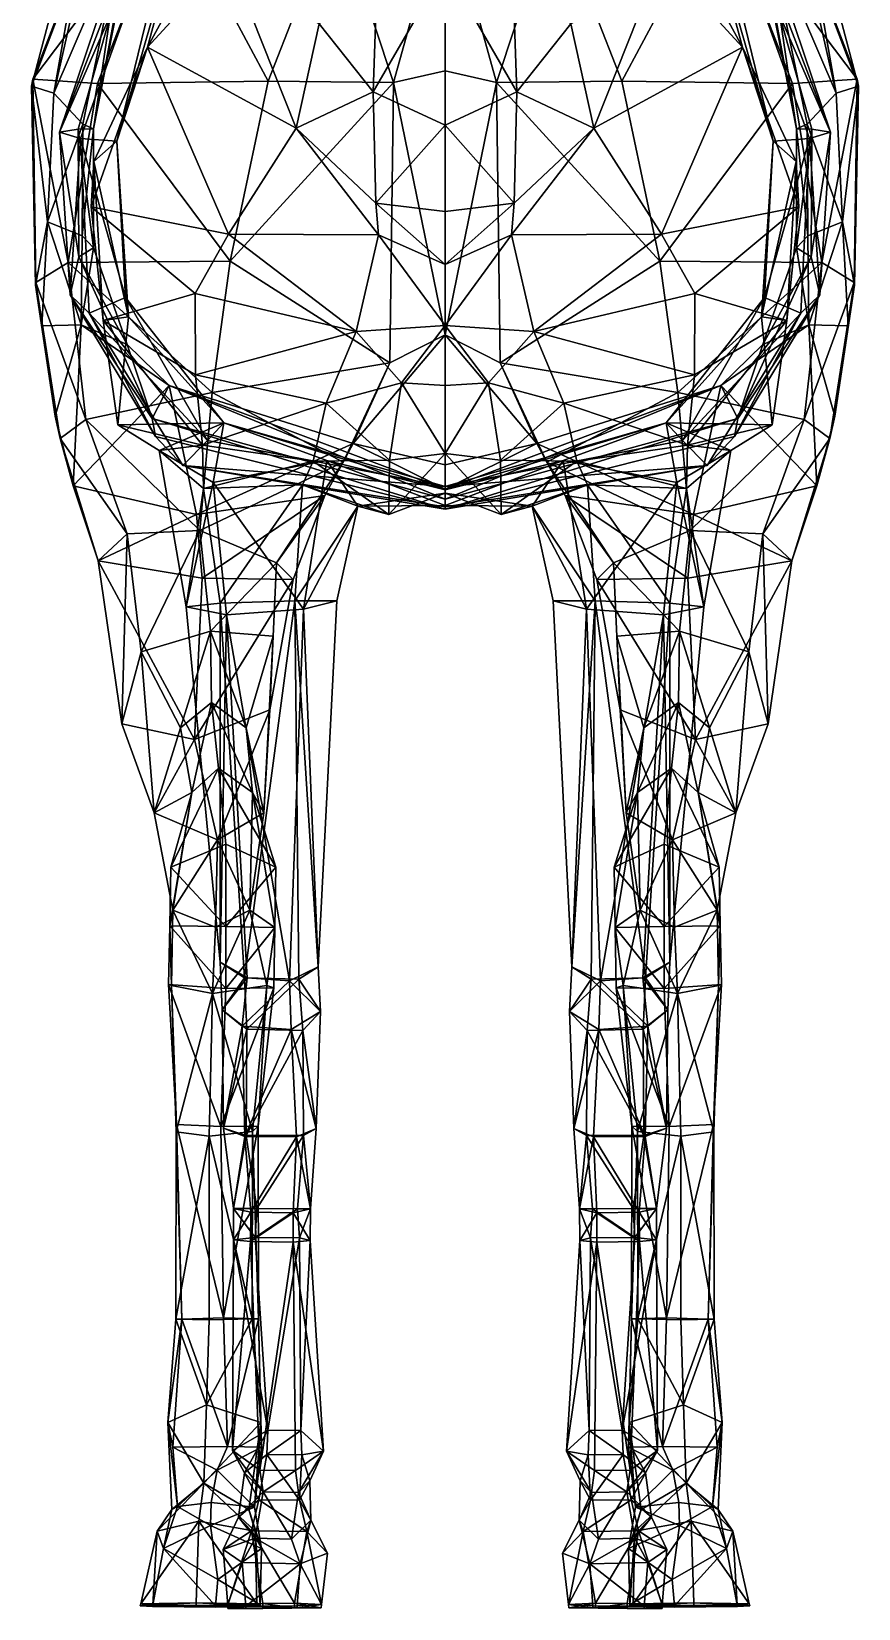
# Model space of a CAD drawing. Header units: centimetres. Extents: x -1.18 to 1.18, y 0 to 6.83.
# Drawn here: x -0.895 to 0.895, y 0.003 to 3.415 of the extents above; entities that cross this region are included whole.
import ezdxf

# ---------------------------------------------------------------- set-up
doc = ezdxf.new("R2010")
doc.units = ezdxf.units.CM
doc.header["$MEASUREMENT"] = 0

msp = doc.modelspace()

# ---------------------------------------------------------------- meshes
at = {"color": 251, "true_color": 0x666666}
mesh = msp.add_polyface(dxfattribs=at)
corners = [(-0.272, 3.4318, 2.103), (-0.1551, 3.2843, 2.2366), (-0.3217, 3.2056, 1.9636), (-0.15, 3.0437, 2.0326), (-0.68, 3.6361, -0.609), (-0.6865, 3.5831, -0.5179), (-0.7607, 3.2046, -0.7307), (-0.794, 3.2038, -0.5374), (-0.4678, 3.5731, 1.7311), (-0.3722, 3.8785, 1.5151), (-0.3827, 3.7694, 1.8727), (-0.7836, 3.2148, -0.838), (-0.6987, 3.6264, -0.7546), (0, 3.2125, 2.2598), (0, 3.5537, 2.4586), (-0.1443, 3.5959, 2.4143), (-0.7885, 3.1834, 0.4106), (-0.5397, 3.8749, 0.405), (-0.71, 3.1777, 1.0012), (-0.5164, 3.8491, 1.2253), (-0.3826, 3.3077, -2.1381), (-0.7519, 3.3027, -1.801), (-0.4645, 2.9177, -2.1369), (-0.1113, 3.3045, -2.1916), (0, 3.3298, -2.1948), (0, 3.7056, -1.9755), (-0.2666, 3.7215, 2.2835), (-0.7599, 3.1338, 1.2863), (-0.6435, 3.381, 1.6145), (-0.4682, 2.9762, 2.0137), (-0.7658, 3.0354, 1.6008), (0, 2.7588, -1.9978), (-0.2365, 3.6816, -1.9657), (-0.8914, 3.3116, -1.5165), (-0.815, 2.9148, -1.8159), (-0.6157, 3.9322, -0.5926), (-0.6009, 3.8884, -0.3296), (-0.8337, 3.1974, -0.1966), (-0.6916, 3.9657, -0.8909), (-0.8461, 3.2818, -1.0112), (-0.8602, 3.003, -0.9945), (-0.5955, 3.7048, -1.7171), (-0.6974, 3.8166, -1.5076), (-0.8945, 3.2967, -1.2731), (-0.7433, 3.8692, -1.3177), (-0.8849, 2.8719, -1.4651), (0, 4.146, 2.6501), (0, 3.5728, -2.5189), (-0.2237, 3.6927, -2.2913), (0, 3.6182, -2.2915), (-0.1627, 3.8993, -1.7812), (-0.216, 3.797, -2.0365), (0, 3.7559, -1.9613), (0, 3.7706, -1.9158), (-0.3083, 3.887, -1.7067), (-0.1559, 3.8472, -2.3062), (0, 3.6619, -2.4771)]
mesh.append_faces([[corners[k] for k in face] for face in [(0, 1, 2), (2, 1, 3), (4, 5, 6), (6, 5, 7), (8, 9, 10), (11, 12, 6), (6, 12, 4), (13, 1, 14), (14, 1, 15), (16, 17, 18), (18, 17, 19), (20, 21, 22), (23, 24, 25), (20, 22, 23), (0, 10, 26), (10, 0, 8), (8, 0, 2), (27, 18, 28), (28, 18, 19), (19, 9, 28), (28, 9, 8), (28, 29, 30), (29, 28, 2), (2, 28, 8), (24, 23, 31), (13, 3, 1), (20, 23, 32), (32, 23, 25), (21, 33, 34), (4, 35, 5), (12, 35, 4), (36, 37, 5), (5, 37, 7), (38, 12, 39), (39, 12, 11), (11, 40, 39), (16, 37, 17), (17, 37, 36), (32, 41, 20), (20, 41, 21), (21, 41, 33), (33, 41, 42), (43, 44, 39), (39, 44, 38), (40, 43, 39), (33, 43, 45), (44, 43, 42), (42, 43, 33), (30, 27, 28), (1, 0, 15), (15, 0, 26), (14, 15, 46), (47, 48, 49), (25, 50, 32), (48, 51, 49), (49, 51, 52), (52, 51, 53), (32, 54, 41), (55, 51, 48), (55, 48, 56), (56, 48, 47)]], dxfattribs={"color": 251})
mesh = msp.add_polyface(dxfattribs=at)
corners = [(0.272, 3.4318, 2.103), (0.1551, 3.2843, 2.2366), (0.3217, 3.2056, 1.9636), (0.15, 3.0437, 2.0326), (0.68, 3.6361, -0.609), (0.6865, 3.5831, -0.5179), (0.7607, 3.2046, -0.7307), (0.794, 3.2038, -0.5374), (0.4678, 3.5731, 1.7311), (0.3722, 3.8785, 1.5151), (0.3827, 3.7694, 1.8727), (0.7836, 3.2148, -0.838), (0.6987, 3.6264, -0.7546), (0, 3.2125, 2.2598), (0, 3.5537, 2.4586), (0.1443, 3.5959, 2.4143), (0.7885, 3.1834, 0.4106), (0.5397, 3.8749, 0.405), (0.71, 3.1777, 1.0012), (0.5164, 3.8491, 1.2253), (0.3826, 3.3077, -2.1381), (0.7519, 3.3027, -1.801), (0.4645, 2.9177, -2.1369), (0.1113, 3.3045, -2.1916), (0, 3.3298, -2.1948), (0, 3.7056, -1.9755), (0.2666, 3.7215, 2.2835), (0.7599, 3.1338, 1.2863), (0.6435, 3.381, 1.6145), (0.4682, 2.9762, 2.0137), (0.7658, 3.0354, 1.6008), (0, 2.7588, -1.9978), (0.2365, 3.6816, -1.9657), (0.8914, 3.3116, -1.5165), (0.815, 2.9148, -1.8159), (0.6157, 3.9322, -0.5926), (0.6009, 3.8884, -0.3296), (0.8337, 3.1974, -0.1966), (0.6916, 3.9657, -0.8909), (0.8461, 3.2818, -1.0112), (0.8602, 3.003, -0.9945), (0.5955, 3.7048, -1.7171), (0.6974, 3.8166, -1.5076), (0.8945, 3.2967, -1.2731), (0.7433, 3.8692, -1.3177), (0.8849, 2.8719, -1.4651), (0.7851, 2.9731, -0.8266), (0, 4.146, 2.6501), (0, 3.5728, -2.5189), (0.2237, 3.6927, -2.2913), (0, 3.6182, -2.2915), (0.1627, 3.8993, -1.7812), (0.216, 3.797, -2.0365), (0, 3.7559, -1.9613), (0, 3.7706, -1.9158), (0.3083, 3.887, -1.7067), (0.1559, 3.8472, -2.3062), (0, 3.6619, -2.4771)]
mesh.append_faces([[corners[k] for k in face] for face in [(0, 1, 2), (2, 1, 3), (4, 5, 6), (6, 5, 7), (8, 9, 10), (11, 12, 6), (6, 12, 4), (13, 1, 14), (14, 1, 15), (16, 17, 18), (18, 17, 19), (20, 21, 22), (23, 24, 25), (20, 22, 23), (0, 10, 26), (10, 0, 8), (8, 0, 2), (27, 18, 28), (28, 18, 19), (19, 9, 28), (28, 9, 8), (28, 29, 30), (29, 28, 2), (2, 28, 8), (24, 23, 31), (13, 3, 1), (20, 23, 32), (32, 23, 25), (21, 33, 34), (4, 35, 5), (12, 35, 4), (36, 37, 5), (5, 37, 7), (38, 12, 39), (39, 12, 11), (11, 40, 39), (16, 37, 17), (17, 37, 36), (32, 41, 20), (20, 41, 21), (21, 41, 33), (33, 41, 42), (43, 44, 39), (39, 44, 38), (40, 43, 39), (33, 43, 45), (44, 43, 42), (42, 43, 33), (11, 6, 46), (30, 27, 28), (1, 0, 15), (15, 0, 26), (14, 15, 47), (48, 49, 50), (25, 51, 32), (49, 52, 50), (50, 52, 53), (53, 52, 54), (32, 55, 41), (56, 49, 57), (57, 49, 48)]], dxfattribs={"color": 251})
mesh = msp.add_polyface(dxfattribs=at)
corners = [(-0.1921, 2.7658, 1.9014), (0, 2.7791, 1.9482), (-0.0944, 2.6545, 1.9225), (0, 2.6488, 1.9058), (-0.6916, 2.8395, 0.9659), (-0.71, 3.1777, 1.0012), (-0.6848, 2.7978, 1.22), (-0.7599, 3.1338, 1.2863), (-0.7607, 2.947, -0.7126), (-0.7919, 2.9273, -0.5315), (-0.6875, 2.7374, -0.777), (-0.6336, 2.5775, -0.4987), (-0.4786, 2.568, 1.1323), (-0.4645, 2.9177, -2.1369), (-0.7519, 3.3027, -1.801), (-0.815, 2.9148, -1.8159), (-0.1113, 3.3045, -2.1916), (-0.1197, 2.6978, -2.0576), (-0.4682, 2.9762, 2.0137), (-0.3217, 3.2056, 1.9636), (-0.1439, 2.9753, 1.9677), (-0.15, 3.0437, 2.0326), (-0.7658, 3.0354, 1.6008), (-0.5402, 2.848, 1.9652), (-0.7395, 2.7893, 1.5648), (-0.54, 2.6722, 1.8904), (0, 2.7588, -1.9978), (-0.2573, 2.6109, 1.8243), (0, 2.9105, 2.0093), (0, 3.0258, 2.1046), (0, 3.2125, 2.2598), (-0.5039, 2.634, -2.0506), (-0.7769, 2.5751, -1.7619), (-0.7869, 2.7803, -0.8805), (-0.8437, 2.583, -1.1355), (-0.8722, 2.7782, -1.0258), (-0.8914, 3.3116, -1.5165), (-0.8849, 2.8719, -1.4651), (-0.8107, 2.8451, -0.1338), (-0.7851, 2.9731, -0.8266), (-0.8602, 3.003, -0.9945), (-0.7836, 3.2148, -0.838), (-0.7699, 2.8053, 0.4101), (-0.626, 2.5388, -0.0434), (-0.8324, 2.5344, -1.2856), (-0.8859, 2.8662, -1.2014), (-0.8945, 3.2967, -1.2731), (-0.5968, 2.6491, -0.8425), (-0.8337, 3.1974, -0.1966), (-0.7885, 3.1834, 0.4106), (-0.794, 3.2038, -0.5374), (-0.7607, 3.2046, -0.7307), (-0.708, 2.5637, 1.5359), (-0.5244, 2.5198, 1.7795), (-0.514, 2.53, 0.913)]
mesh.append_faces([[corners[k] for k in face] for face in [(0, 1, 2), (2, 1, 3), (4, 5, 6), (6, 5, 7), (8, 9, 10), (10, 9, 11), (12, 4, 6), (13, 14, 15), (16, 13, 17), (18, 19, 20), (20, 19, 21), (22, 18, 23), (22, 23, 24), (24, 23, 25), (26, 16, 17), (23, 18, 0), (0, 18, 20), (27, 25, 0), (0, 25, 23), (20, 21, 28), (28, 21, 29), (0, 20, 1), (1, 20, 28), (29, 21, 30), (31, 17, 13), (32, 31, 15), (15, 31, 13), (33, 34, 35), (15, 36, 37), (38, 11, 9), (39, 40, 41), (42, 43, 38), (44, 32, 37), (37, 32, 15), (45, 46, 40), (37, 45, 44), (44, 45, 34), (39, 8, 33), (33, 8, 10), (47, 33, 10), (37, 46, 45), (34, 45, 35), (35, 45, 40), (35, 40, 33), (33, 40, 39), (48, 49, 38), (38, 49, 42), (50, 48, 9), (9, 48, 38), (51, 50, 8), (8, 50, 9), (41, 51, 39), (39, 51, 8), (52, 6, 24), (25, 53, 24), (2, 27, 0), (6, 7, 24), (24, 7, 22), (42, 49, 4), (4, 49, 5), (54, 42, 4)]], dxfattribs={"color": 251})
mesh = msp.add_polyface(dxfattribs=at)
corners = [(0.1921, 2.7658, 1.9014), (0, 2.7791, 1.9482), (0.0944, 2.6545, 1.9225), (0, 2.6488, 1.9058), (0.6916, 2.8395, 0.9659), (0.71, 3.1777, 1.0012), (0.6848, 2.7978, 1.22), (0.7599, 3.1338, 1.2863), (0.7607, 2.947, -0.7126), (0.7919, 2.9273, -0.5315), (0.6875, 2.7374, -0.777), (0.6336, 2.5775, -0.4987), (0.4786, 2.568, 1.1323), (0.4645, 2.9177, -2.1369), (0.7519, 3.3027, -1.801), (0.815, 2.9148, -1.8159), (0.1113, 3.3045, -2.1916), (0.1197, 2.6978, -2.0576), (0.4682, 2.9762, 2.0137), (0.3217, 3.2056, 1.9636), (0.1439, 2.9753, 1.9677), (0.15, 3.0437, 2.0326), (0.7658, 3.0354, 1.6008), (0.5402, 2.848, 1.9652), (0.7395, 2.7893, 1.5648), (0.54, 2.6722, 1.8904), (0, 2.7588, -1.9978), (0.1987, 2.5237, -1.4686), (0.2573, 2.6109, 1.8243), (0, 2.9105, 2.0093), (0, 3.0258, 2.1046), (0, 3.2125, 2.2598), (0.5039, 2.634, -2.0506), (0.7769, 2.5751, -1.7619), (0.7869, 2.7803, -0.8805), (0.8437, 2.583, -1.1355), (0.8722, 2.7782, -1.0258), (0.8914, 3.3116, -1.5165), (0.8849, 2.8719, -1.4651), (0.8107, 2.8451, -0.1338), (0.7851, 2.9731, -0.8266), (0.8602, 3.003, -0.9945), (0.7836, 3.2148, -0.838), (0.7699, 2.8053, 0.4101), (0.626, 2.5388, -0.0434), (0.8324, 2.5344, -1.2856), (0.8859, 2.8662, -1.2014), (0.8945, 3.2967, -1.2731), (0.5968, 2.6491, -0.8425), (0.8337, 3.1974, -0.1966), (0.7885, 3.1834, 0.4106), (0.794, 3.2038, -0.5374), (0.7607, 3.2046, -0.7307), (0.708, 2.5637, 1.5359), (0.5244, 2.5198, 1.7795), (0.514, 2.53, 0.913)]
mesh.append_faces([[corners[k] for k in face] for face in [(0, 1, 2), (2, 1, 3), (4, 5, 6), (6, 5, 7), (8, 9, 10), (10, 9, 11), (12, 4, 6), (13, 14, 15), (16, 13, 17), (18, 19, 20), (20, 19, 21), (22, 18, 23), (22, 23, 24), (24, 23, 25), (26, 16, 17), (27, 26, 17), (23, 18, 0), (0, 18, 20), (28, 25, 0), (0, 25, 23), (20, 21, 29), (29, 21, 30), (0, 20, 1), (1, 20, 29), (30, 21, 31), (32, 17, 13), (33, 32, 15), (15, 32, 13), (34, 35, 36), (15, 37, 38), (39, 11, 9), (40, 41, 42), (43, 44, 39), (45, 33, 38), (38, 33, 15), (46, 47, 41), (38, 46, 45), (45, 46, 35), (40, 8, 34), (34, 8, 10), (48, 34, 10), (38, 47, 46), (35, 46, 36), (36, 46, 41), (36, 41, 34), (34, 41, 40), (49, 50, 39), (39, 50, 43), (51, 49, 9), (9, 49, 39), (52, 51, 8), (8, 51, 9), (40, 52, 8), (53, 6, 24), (25, 54, 24), (2, 28, 0), (6, 7, 24), (24, 7, 22), (43, 50, 4), (4, 50, 5), (55, 43, 4)]], dxfattribs={"color": 251})
mesh = msp.add_polyface(dxfattribs=at)
corners = [(-0.688, 2.3283, -1.7319), (-0.5305, 2.3355, -1.9843), (-0.7769, 2.5751, -1.7619), (-0.5039, 2.634, -2.0506), (-0.7507, 2.2694, -1.2676), (-0.8324, 2.5344, -1.2856), (-0.8043, 2.4322, -1.0588), (-0.8437, 2.583, -1.1355), (-0.2601, 2.4107, -1.5223), (-0.1987, 2.5237, -1.4686), (-0.2206, 2.4828, -1.9822), (-0.1197, 2.6978, -2.0576), (-0.514, 2.53, 0.913), (-0.6916, 2.8395, 0.9659), (-0.4786, 2.568, 1.1323), (0, 2.4032, -0.5513), (-0.6336, 2.5775, -0.4987), (0, 2.3815, -0.0498), (-0.626, 2.5388, -0.0434), (0, 2.423, 1.1199), (0, 2.4302, 0.8802), (-0.2557, 2.4864, 1.2077), (0, 2.3892, 1.4134), (-0.1885, 2.3882, 1.4526), (0, 2.4162, 1.6811), (-0.1217, 2.3699, 1.7136), (0, 2.5016, 1.8312), (-0.1202, 2.4876, 1.8683), (0, 2.4776, -1.4159), (-0.1987, 2.5237, -1.4686), (0, 2.4249, -0.8927), (-0.5968, 2.6491, -0.8425), (-0.3081, 2.4344, 1.7024), (-0.5225, 2.4261, 1.7424), (-0.2854, 2.4851, 1.7577), (-0.5244, 2.5198, 1.7795), (-0.708, 2.5637, 1.5359), (-0.6185, 2.5082, 1.5045), (-0.5013, 2.4388, 1.1783), (0, 2.4776, -1.4159), (0, 2.7588, -1.9978), (-0.5375, 2.3697, -0.9865), (-0.2601, 2.4107, -1.5223), (-0.6185, 2.5082, 1.5045), (-0.5599, 2.1703, 1.4867), (-0.5013, 2.4388, 1.1783), (-0.3642, 2.2653, -1.9468), (-0.7869, 2.7803, -0.8805), (-0.2573, 2.6109, 1.8243), (0, 2.6488, 1.9058), (-0.0944, 2.6545, 1.9225), (-0.8107, 2.8451, -0.1338), (-0.567, 2.4761, 0.4358), (-0.7699, 2.8053, 0.4101), (0, 2.3866, 0.3747), (-0.6875, 2.7374, -0.777), (-0.6848, 2.7978, 1.22), (-0.7395, 2.7893, 1.5648), (-0.54, 2.6722, 1.8904)]
mesh.append_faces([[corners[k] for k in face] for face in [(0, 1, 2), (2, 1, 3), (4, 5, 6), (6, 5, 7), (8, 9, 10), (10, 9, 11), (12, 13, 14), (15, 16, 17), (17, 16, 18), (19, 20, 14), (14, 20, 12), (19, 21, 22), (22, 21, 23), (24, 25, 26), (26, 25, 27), (28, 29, 30), (30, 29, 31), (32, 33, 34), (34, 33, 35), (36, 37, 14), (14, 37, 38), (39, 40, 9), (9, 40, 11), (36, 35, 37), (37, 35, 33), (22, 23, 24), (24, 23, 25), (38, 21, 14), (14, 21, 19), (31, 29, 41), (41, 29, 42), (43, 44, 45), (46, 8, 10), (1, 10, 3), (10, 11, 3), (6, 7, 47), (41, 6, 31), (31, 6, 47), (30, 31, 15), (15, 31, 16), (23, 32, 25), (25, 32, 34), (25, 34, 27), (27, 34, 48), (49, 26, 50), (50, 26, 27), (18, 16, 51), (52, 18, 53), (54, 17, 52), (52, 17, 18), (31, 55, 16), (4, 0, 5), (5, 0, 2), (14, 56, 36), (57, 35, 36), (34, 35, 48), (48, 35, 58), (27, 48, 50), (52, 53, 12), (54, 52, 20), (20, 52, 12)]], dxfattribs={"color": 251})
mesh = msp.add_polyface(dxfattribs=at)
corners = [(0.688, 2.3283, -1.7319), (0.5305, 2.3355, -1.9843), (0.7769, 2.5751, -1.7619), (0.5039, 2.634, -2.0506), (0.7507, 2.2694, -1.2676), (0.8324, 2.5344, -1.2856), (0.8043, 2.4322, -1.0588), (0.8437, 2.583, -1.1355), (0.2601, 2.4107, -1.5223), (0.1987, 2.5237, -1.4686), (0.2206, 2.4828, -1.9822), (0.1197, 2.6978, -2.0576), (0.514, 2.53, 0.913), (0.6916, 2.8395, 0.9659), (0.4786, 2.568, 1.1323), (0, 2.4032, -0.5513), (0.6336, 2.5775, -0.4987), (0, 2.3815, -0.0498), (0.626, 2.5388, -0.0434), (0, 2.423, 1.1199), (0, 2.4302, 0.8802), (0.2557, 2.4864, 1.2077), (0, 2.3892, 1.4134), (0.1885, 2.3882, 1.4526), (0, 2.4162, 1.6811), (0.1217, 2.3699, 1.7136), (0, 2.5016, 1.8312), (0.1202, 2.4876, 1.8683), (0, 2.4776, -1.4159), (0.1987, 2.5237, -1.4686), (0, 2.4249, -0.8927), (0.5968, 2.6491, -0.8425), (0.3081, 2.4344, 1.7024), (0.5225, 2.4261, 1.7424), (0.2854, 2.4851, 1.7577), (0.5244, 2.5198, 1.7795), (0.708, 2.5637, 1.5359), (0.6185, 2.5082, 1.5045), (0.5013, 2.4388, 1.1783), (0, 2.4776, -1.4159), (0, 2.7588, -1.9978), (0.5375, 2.3697, -0.9865), (0.2601, 2.4107, -1.5223), (0.6185, 2.5082, 1.5045), (0.5599, 2.1703, 1.4867), (0.5013, 2.4388, 1.1783), (0.5225, 2.4261, 1.7424), (0.3642, 2.2653, -1.9468), (0.7869, 2.7803, -0.8805), (0.2573, 2.6109, 1.8243), (0, 2.6488, 1.9058), (0.0944, 2.6545, 1.9225), (0.8107, 2.8451, -0.1338), (0.567, 2.4761, 0.4358), (0.7699, 2.8053, 0.4101), (0, 2.3866, 0.3747), (0.6875, 2.7374, -0.777), (0.6848, 2.7978, 1.22), (0.7395, 2.7893, 1.5648), (0.54, 2.6722, 1.8904)]
mesh.append_faces([[corners[k] for k in face] for face in [(0, 1, 2), (2, 1, 3), (4, 5, 6), (6, 5, 7), (8, 9, 10), (10, 9, 11), (12, 13, 14), (15, 16, 17), (17, 16, 18), (19, 20, 14), (14, 20, 12), (19, 21, 22), (22, 21, 23), (24, 25, 26), (26, 25, 27), (28, 29, 30), (30, 29, 31), (32, 33, 34), (34, 33, 35), (36, 37, 14), (14, 37, 38), (39, 40, 9), (36, 35, 37), (37, 35, 33), (22, 23, 24), (24, 23, 25), (38, 21, 14), (14, 21, 19), (31, 29, 41), (41, 29, 42), (43, 44, 45), (43, 46, 44), (47, 8, 10), (1, 10, 3), (10, 11, 3), (6, 7, 48), (41, 6, 31), (31, 6, 48), (30, 31, 15), (15, 31, 16), (23, 32, 25), (25, 32, 34), (25, 34, 27), (27, 34, 49), (50, 26, 51), (51, 26, 27), (18, 16, 52), (53, 18, 54), (55, 17, 53), (53, 17, 18), (31, 56, 16), (4, 0, 5), (5, 0, 2), (14, 57, 36), (58, 35, 36), (34, 35, 49), (49, 35, 59), (27, 49, 51), (53, 54, 12), (55, 53, 20), (20, 53, 12)]], dxfattribs={"color": 251})
mesh = msp.add_polyface(dxfattribs=at)
corners = [(-0.5722, 1.9081, -2.0761), (-0.5475, 1.7686, -2.2835), (-0.5049, 1.9633, -2.1843), (-0.4903, 1.8209, -2.3384), (-0.688, 2.3283, -1.7319), (-0.6577, 2.0727, -1.915), (-0.5305, 2.3355, -1.9843), (-0.5071, 2.1176, -2.018), (-0.6992, 1.9173, -1.61), (-0.7507, 2.2694, -1.2676), (-0.5422, 1.8827, -1.5806), (-0.5253, 2.2319, -1.2031), (-0.5889, 1.5136, -2.1191), (-0.6294, 1.7244, -1.9352), (-0.4168, 1.7686, -2.2489), (-0.4305, 1.9081, -2.1052), (-0.3642, 2.2653, -1.9468), (-0.3721, 2.1068, -1.9573), (-0.3791, 1.9474, -1.6679), (-0.5422, 1.8827, -1.5806), (-0.3282, 2.2296, -1.5494), (-0.5253, 2.2319, -1.2031), (-0.4219, 1.5136, -2.0941), (-0.3917, 1.7244, -1.9093), (-0.5375, 2.3697, -0.9865), (-0.2601, 2.4107, -1.5223), (-0.5253, 2.2319, -1.2031), (-0.3282, 2.2296, -1.5494), (-0.3247, 2.1833, 1.6325), (-0.4338, 1.3676, 1.5331), (-0.4865, 2.1779, 1.6578), (-0.5599, 2.1703, 1.4867), (-0.4862, 1.401, 1.4477), (-0.4726, 2.153, 1.2615), (-0.4726, 2.153, 1.2615), (-0.3364, 1.3607, 1.3236), (-0.3063, 2.1648, 1.2809), (-0.2339, 2.1828, 1.4514), (-0.2746, 1.3914, 1.432), (-0.3162, 1.3642, 1.5287), (-0.7507, 2.2694, -1.2676), (-0.8043, 2.4322, -1.0588), (-0.4922, 1.6661, -1.8936), (-0.4922, 1.6661, -1.8936), (-0.5013, 2.4388, 1.1783), (-0.5013, 2.4388, 1.1783), (-0.2557, 2.4864, 1.2077), (-0.1885, 2.3882, 1.4526), (-0.3081, 2.4344, 1.7024), (-0.5225, 2.4261, 1.7424), (-0.6185, 2.5082, 1.5045), (-0.4739, 1.6566, -2.5505), (-0.3657, 1.607, -2.4271), (-0.5931, 1.607, -2.453), (-0.3282, 2.2296, -1.5494), (-0.2601, 2.4107, -1.5223), (-0.3642, 2.2653, -1.9468), (-0.2206, 2.4828, -1.9822), (-0.5305, 2.3355, -1.9843)]
mesh.append_faces([[corners[k] for k in face] for face in [(0, 1, 2), (2, 1, 3), (4, 5, 6), (6, 5, 7), (8, 9, 10), (10, 9, 11), (5, 4, 8), (8, 4, 9), (12, 1, 13), (13, 1, 0), (3, 14, 2), (2, 14, 15), (6, 7, 16), (16, 7, 17), (18, 19, 20), (20, 19, 21), (17, 18, 16), (16, 18, 20), (22, 23, 14), (14, 23, 15), (24, 25, 26), (26, 25, 27), (28, 29, 30), (31, 30, 32), (32, 30, 29), (31, 32, 33), (34, 35, 36), (37, 36, 38), (37, 38, 28), (28, 38, 39), (26, 40, 24), (24, 40, 41), (0, 5, 13), (13, 5, 8), (8, 10, 13), (13, 10, 42), (23, 43, 18), (18, 43, 19), (15, 23, 17), (17, 23, 18), (2, 15, 7), (7, 15, 17), (5, 0, 7), (7, 0, 2), (44, 31, 33), (34, 36, 45), (45, 36, 46), (37, 47, 36), (36, 47, 46), (37, 28, 47), (47, 28, 48), (49, 48, 30), (30, 48, 28), (50, 49, 31), (31, 49, 30), (51, 52, 3), (3, 52, 14), (1, 53, 3), (3, 53, 51), (54, 55, 56), (56, 57, 58)]], dxfattribs={"color": 251})
mesh = msp.add_polyface(dxfattribs=at)
corners = [(0.5722, 1.9081, -2.0761), (0.5475, 1.7686, -2.2835), (0.5049, 1.9633, -2.1843), (0.4903, 1.8209, -2.3384), (0.688, 2.3283, -1.7319), (0.6577, 2.0727, -1.915), (0.5305, 2.3355, -1.9843), (0.5071, 2.1176, -2.018), (0.6992, 1.9173, -1.61), (0.7507, 2.2694, -1.2676), (0.5422, 1.8827, -1.5806), (0.5253, 2.2319, -1.2031), (0.5889, 1.5136, -2.1191), (0.6294, 1.7244, -1.9352), (0.4168, 1.7686, -2.2489), (0.4305, 1.9081, -2.1052), (0.3642, 2.2653, -1.9468), (0.3721, 2.1068, -1.9573), (0.3791, 1.9474, -1.6679), (0.5422, 1.8827, -1.5806), (0.3282, 2.2296, -1.5494), (0.5253, 2.2319, -1.2031), (0.4219, 1.5136, -2.0941), (0.3917, 1.7244, -1.9093), (0.5375, 2.3697, -0.9865), (0.2601, 2.4107, -1.5223), (0.5253, 2.2319, -1.2031), (0.3282, 2.2296, -1.5494), (0.3247, 2.1833, 1.6325), (0.4338, 1.3676, 1.5331), (0.4865, 2.1779, 1.6578), (0.5599, 2.1703, 1.4867), (0.4862, 1.401, 1.4477), (0.4726, 2.153, 1.2615), (0.4282, 1.3674, 1.3173), (0.4726, 2.153, 1.2615), (0.3364, 1.3607, 1.3236), (0.3063, 2.1648, 1.2809), (0.2339, 2.1828, 1.4514), (0.2746, 1.3914, 1.432), (0.3162, 1.3642, 1.5287), (0.7507, 2.2694, -1.2676), (0.8043, 2.4322, -1.0588), (0.4922, 1.6661, -1.8936), (0.4922, 1.6661, -1.8936), (0.5013, 2.4388, 1.1783), (0.5013, 2.4388, 1.1783), (0.2557, 2.4864, 1.2077), (0.1885, 2.3882, 1.4526), (0.3081, 2.4344, 1.7024), (0.5225, 2.4261, 1.7424), (0.4739, 1.6566, -2.5505), (0.3657, 1.607, -2.4271), (0.5931, 1.607, -2.453), (0.3282, 2.2296, -1.5494), (0.2601, 2.4107, -1.5223), (0.3642, 2.2653, -1.9468), (0.2206, 2.4828, -1.9822), (0.5305, 2.3355, -1.9843)]
mesh.append_faces([[corners[k] for k in face] for face in [(0, 1, 2), (2, 1, 3), (4, 5, 6), (6, 5, 7), (8, 9, 10), (10, 9, 11), (5, 4, 8), (8, 4, 9), (12, 1, 13), (13, 1, 0), (3, 14, 2), (2, 14, 15), (6, 7, 16), (16, 7, 17), (18, 19, 20), (20, 19, 21), (17, 18, 16), (16, 18, 20), (22, 23, 14), (14, 23, 15), (24, 25, 26), (26, 25, 27), (28, 29, 30), (31, 30, 32), (32, 30, 29), (31, 32, 33), (33, 32, 34), (35, 36, 37), (38, 37, 39), (38, 39, 28), (28, 39, 40), (26, 41, 24), (24, 41, 42), (0, 5, 13), (13, 5, 8), (8, 10, 13), (13, 10, 43), (23, 44, 18), (18, 44, 19), (15, 23, 17), (17, 23, 18), (2, 15, 7), (7, 15, 17), (5, 0, 7), (7, 0, 2), (45, 31, 33), (35, 37, 46), (46, 37, 47), (38, 48, 37), (37, 48, 47), (38, 28, 48), (48, 28, 49), (50, 49, 30), (30, 49, 28), (31, 50, 30), (51, 52, 3), (3, 52, 14), (1, 53, 3), (3, 53, 51), (54, 55, 56), (56, 57, 58)]], dxfattribs={"color": 251})
mesh = msp.add_polyface(dxfattribs=at)
corners = [(-0.4745, 1.3441, -2.459), (-0.598, 1.3529, -2.3802), (-0.4849, 1.046, -2.3998), (-0.581, 1.0499, -2.3354), (-0.6294, 1.7244, -1.9352), (-0.4922, 1.6661, -1.8936), (-0.5889, 1.5136, -2.1191), (-0.4968, 1.4773, -2.0619), (-0.5918, 1.3506, -2.195), (-0.5029, 1.3335, -2.1241), (-0.5817, 1.0342, -2.1912), (-0.5103, 1.0245, -2.1318), (-0.3706, 1.3457, -2.3541), (-0.4041, 1.0463, -2.3151), (-0.4968, 1.4773, -2.0619), (-0.4922, 1.6661, -1.8936), (-0.4219, 1.5136, -2.0941), (-0.3917, 1.7244, -1.9093), (-0.5103, 1.0245, -2.1318), (-0.5029, 1.3335, -2.1241), (-0.4163, 1.0345, -2.1719), (-0.3854, 1.3506, -2.1708), (-0.2697, 1.2943, 1.4224), (-0.279, 1.0412, 1.4247), (-0.3073, 1.2532, 1.5444), (-0.3063, 1.0259, 1.5298), (-0.3331, 1.2556, 1.3027), (-0.482, 1.2984, 1.4377), (-0.4286, 1.2566, 1.5505), (-0.479, 1.0419, 1.4352), (-0.4304, 1.0263, 1.5348), (-0.439, 1.263, 1.2975), (-0.4332, 1.024, 1.3105), (-0.439, 1.263, 1.2975), (-0.4332, 1.024, 1.3105), (-0.3162, 1.3642, 1.5287), (-0.4338, 1.3676, 1.5331), (-0.3247, 2.1833, 1.6325), (-0.4726, 2.153, 1.2615), (-0.4862, 1.401, 1.4477), (-0.4282, 1.3674, 1.3173), (-0.4282, 1.3674, 1.3173), (-0.3364, 1.3607, 1.3236), (-0.4726, 2.153, 1.2615), (-0.2746, 1.3914, 1.432), (-0.3063, 2.1648, 1.2809), (-0.4742, 1.4787, -2.4984), (-0.5956, 1.4799, -2.4166), (-0.3681, 1.4763, -2.3906), (-0.4168, 1.7686, -2.2489), (-0.3681, 1.4763, -2.3906), (-0.3657, 1.607, -2.4271), (-0.4739, 1.6566, -2.5505), (-0.4742, 1.4787, -2.4984), (-0.5931, 1.607, -2.453), (-0.5956, 1.4799, -2.4166), (-0.5475, 1.7686, -2.2835)]
mesh.append_faces([[corners[k] for k in face] for face in [(0, 1, 2), (2, 1, 3), (4, 5, 6), (6, 5, 7), (8, 9, 10), (10, 9, 11), (1, 8, 3), (3, 8, 10), (0, 2, 12), (12, 2, 13), (14, 15, 16), (16, 15, 17), (18, 19, 20), (20, 19, 21), (20, 21, 13), (13, 21, 12), (22, 23, 24), (24, 23, 25), (22, 26, 23), (27, 28, 29), (29, 28, 30), (24, 30, 28), (27, 29, 31), (31, 29, 32), (33, 34, 26), (35, 36, 37), (38, 39, 40), (41, 42, 43), (44, 45, 42), (44, 42, 22), (22, 42, 26), (41, 33, 42), (42, 33, 26), (39, 27, 40), (40, 27, 31), (39, 36, 27), (27, 36, 28), (24, 28, 35), (35, 28, 36), (44, 22, 35), (35, 22, 24), (46, 47, 0), (0, 47, 1), (46, 0, 48), (48, 0, 12), (6, 8, 47), (47, 8, 1), (8, 6, 9), (9, 6, 7), (21, 19, 16), (16, 19, 14), (16, 48, 21), (21, 48, 12), (16, 49, 50), (50, 49, 51), (52, 53, 51), (51, 53, 50), (52, 54, 53), (53, 54, 55), (54, 56, 55), (55, 56, 6)]], dxfattribs={"color": 251})
mesh = msp.add_polyface(dxfattribs=at)
corners = [(0.4745, 1.3441, -2.459), (0.598, 1.3529, -2.3802), (0.4849, 1.046, -2.3998), (0.581, 1.0499, -2.3354), (0.6294, 1.7244, -1.9352), (0.4922, 1.6661, -1.8936), (0.5889, 1.5136, -2.1191), (0.4968, 1.4773, -2.0619), (0.5918, 1.3506, -2.195), (0.5029, 1.3335, -2.1241), (0.5817, 1.0342, -2.1912), (0.5103, 1.0245, -2.1318), (0.3706, 1.3457, -2.3541), (0.4041, 1.0463, -2.3151), (0.4968, 1.4773, -2.0619), (0.4922, 1.6661, -1.8936), (0.4219, 1.5136, -2.0941), (0.3917, 1.7244, -1.9093), (0.5103, 1.0245, -2.1318), (0.5029, 1.3335, -2.1241), (0.4163, 1.0345, -2.1719), (0.3854, 1.3506, -2.1708), (0.2697, 1.2943, 1.4224), (0.279, 1.0412, 1.4247), (0.3073, 1.2532, 1.5444), (0.3063, 1.0259, 1.5298), (0.3331, 1.2556, 1.3027), (0.3216, 1.0231, 1.3105), (0.482, 1.2984, 1.4377), (0.4286, 1.2566, 1.5505), (0.479, 1.0419, 1.4352), (0.4304, 1.0263, 1.5348), (0.439, 1.263, 1.2975), (0.4332, 1.024, 1.3105), (0.439, 1.263, 1.2975), (0.4332, 1.024, 1.3105), (0.3162, 1.3642, 1.5287), (0.4338, 1.3676, 1.5331), (0.3247, 2.1833, 1.6325), (0.4282, 1.3674, 1.3173), (0.3364, 1.3607, 1.3236), (0.4726, 2.153, 1.2615), (0.2746, 1.3914, 1.432), (0.3063, 2.1648, 1.2809), (0.4862, 1.401, 1.4477), (0.4282, 1.3674, 1.3173), (0.4742, 1.4787, -2.4984), (0.5956, 1.4799, -2.4166), (0.3681, 1.4763, -2.3906), (0.4168, 1.7686, -2.2489), (0.3681, 1.4763, -2.3906), (0.3657, 1.607, -2.4271), (0.4739, 1.6566, -2.5505), (0.4742, 1.4787, -2.4984), (0.5931, 1.607, -2.453), (0.5956, 1.4799, -2.4166), (0.5475, 1.7686, -2.2835)]
mesh.append_faces([[corners[k] for k in face] for face in [(0, 1, 2), (2, 1, 3), (4, 5, 6), (6, 5, 7), (8, 9, 10), (10, 9, 11), (1, 8, 3), (3, 8, 10), (0, 2, 12), (12, 2, 13), (14, 15, 16), (16, 15, 17), (18, 19, 20), (20, 19, 21), (20, 21, 13), (13, 21, 12), (22, 23, 24), (24, 23, 25), (22, 26, 23), (23, 26, 27), (28, 29, 30), (30, 29, 31), (24, 31, 29), (28, 30, 32), (32, 30, 33), (34, 35, 26), (36, 37, 38), (39, 40, 41), (42, 43, 40), (42, 40, 22), (22, 40, 26), (39, 34, 40), (40, 34, 26), (44, 28, 45), (45, 28, 32), (44, 37, 28), (28, 37, 29), (24, 29, 36), (36, 29, 37), (42, 22, 36), (36, 22, 24), (46, 47, 0), (0, 47, 1), (46, 0, 48), (48, 0, 12), (6, 8, 47), (47, 8, 1), (8, 6, 9), (9, 6, 7), (21, 19, 16), (16, 19, 14), (16, 48, 21), (21, 48, 12), (16, 49, 50), (50, 49, 51), (52, 53, 51), (51, 53, 50), (52, 54, 53), (53, 54, 55), (54, 56, 55), (55, 56, 6)]], dxfattribs={"color": 251})
mesh = msp.add_polyface(dxfattribs=at)
corners = [(-0.4792, 0.6316, -2.3603), (-0.5691, 0.6286, -2.2932), (-0.4705, 0.353, -2.3129), (-0.5995, 0.4052, -2.1484), (-0.5822, 0.6285, -2.1832), (-0.5161, 0.4434, -2.0552), (-0.5105, 0.6275, -2.1186), (-0.5886, 0.352, -2.2286), (-0.4038, 0.6298, -2.2744), (-0.3985, 0.4052, -2.1225), (-0.5161, 0.4434, -2.0552), (-0.4169, 0.6296, -2.1645), (-0.5105, 0.6275, -2.1186), (-0.3968, 0.352, -2.2068), (-0.279, 1.0412, 1.4247), (-0.3331, 1.2556, 1.3027), (-0.3216, 1.0231, 1.3105), (-0.3063, 1.0259, 1.5298), (-0.4304, 1.0263, 1.5348), (-0.3073, 1.2532, 1.5444), (-0.4332, 1.024, 1.3105), (-0.3236, 0.301, 1.3287), (-0.3287, 0.7951, 1.3321), (-0.4009, 0.3024, 1.3318), (-0.4208, 0.7965, 1.3344), (-0.479, 1.0419, 1.4352), (-0.4579, 0.8686, 1.4301), (-0.4332, 1.024, 1.3105), (-0.4201, 0.8601, 1.3362), (-0.4201, 0.8601, 1.3362), (-0.3283, 0.8587, 1.334), (-0.291, 0.8674, 1.4236), (-0.3189, 0.8676, 1.5026), (-0.4071, 0.8682, 1.5063), (-0.4578, 0.8001, 1.4311), (-0.4208, 0.7965, 1.3344), (-0.2916, 0.7989, 1.4246), (-0.3149, 0.8048, 1.505), (-0.4107, 0.8054, 1.5087), (-0.263, 0.3429, 1.4596), (-0.3116, 0.388, 1.5593), (-0.3835, 0.3887, 1.5628), (-0.46, 0.3443, 1.4654), (-0.4009, 0.3024, 1.3318), (-0.4849, 1.046, -2.3998), (-0.4041, 1.0463, -2.3151), (-0.581, 1.0499, -2.3354), (-0.5817, 1.0342, -2.1912), (-0.5103, 1.0245, -2.1318), (-0.5103, 1.0245, -2.1318), (-0.4163, 1.0345, -2.1719)]
mesh.append_faces([[corners[k] for k in face] for face in [(0, 1, 2), (3, 4, 5), (5, 4, 6), (7, 1, 3), (3, 1, 4), (0, 2, 8), (9, 10, 11), (11, 10, 12), (13, 9, 8), (8, 9, 11), (14, 15, 16), (17, 18, 19), (15, 20, 16), (21, 22, 23), (23, 22, 24), (25, 26, 27), (27, 26, 28), (20, 29, 16), (16, 29, 30), (14, 16, 31), (31, 16, 30), (14, 31, 17), (17, 31, 32), (18, 17, 33), (33, 17, 32), (25, 18, 26), (26, 18, 33), (26, 34, 28), (28, 34, 35), (29, 24, 30), (30, 24, 22), (31, 30, 36), (36, 30, 22), (36, 37, 31), (31, 37, 32), (33, 32, 38), (38, 32, 37), (34, 26, 38), (38, 26, 33), (39, 40, 36), (36, 40, 37), (38, 37, 41), (41, 37, 40), (42, 34, 41), (41, 34, 38), (43, 35, 42), (42, 35, 34), (36, 22, 39), (39, 22, 21), (44, 0, 45), (45, 0, 8), (1, 0, 46), (46, 0, 44), (46, 47, 1), (1, 47, 4), (47, 48, 4), (4, 48, 6), (12, 49, 11), (11, 49, 50), (11, 50, 8), (8, 50, 45)]], dxfattribs={"color": 251})
mesh = msp.add_polyface(dxfattribs=at)
corners = [(0.4792, 0.6316, -2.3603), (0.5691, 0.6286, -2.2932), (0.4705, 0.353, -2.3129), (0.5995, 0.4052, -2.1484), (0.5822, 0.6285, -2.1832), (0.5161, 0.4434, -2.0552), (0.5105, 0.6275, -2.1186), (0.5886, 0.352, -2.2286), (0.4038, 0.6298, -2.2744), (0.3968, 0.352, -2.2068), (0.3985, 0.4052, -2.1225), (0.5161, 0.4434, -2.0552), (0.4169, 0.6296, -2.1645), (0.5105, 0.6275, -2.1186), (0.3063, 1.0259, 1.5298), (0.4304, 1.0263, 1.5348), (0.3073, 1.2532, 1.5444), (0.3331, 1.2556, 1.3027), (0.4332, 1.024, 1.3105), (0.3216, 1.0231, 1.3105), (0.3236, 0.301, 1.3287), (0.3287, 0.7951, 1.3321), (0.4009, 0.3024, 1.3318), (0.4208, 0.7965, 1.3344), (0.479, 1.0419, 1.4352), (0.4579, 0.8686, 1.4301), (0.4332, 1.024, 1.3105), (0.4201, 0.8601, 1.3362), (0.4201, 0.8601, 1.3362), (0.3283, 0.8587, 1.334), (0.279, 1.0412, 1.4247), (0.291, 0.8674, 1.4236), (0.3189, 0.8676, 1.5026), (0.4071, 0.8682, 1.5063), (0.4578, 0.8001, 1.4311), (0.4208, 0.7965, 1.3344), (0.2916, 0.7989, 1.4246), (0.3149, 0.8048, 1.505), (0.4107, 0.8054, 1.5087), (0.263, 0.3429, 1.4596), (0.3116, 0.388, 1.5593), (0.3835, 0.3887, 1.5628), (0.46, 0.3443, 1.4654), (0.4009, 0.3024, 1.3318), (0.4849, 1.046, -2.3998), (0.4041, 1.0463, -2.3151), (0.581, 1.0499, -2.3354), (0.5817, 1.0342, -2.1912), (0.5103, 1.0245, -2.1318), (0.5103, 1.0245, -2.1318), (0.4163, 1.0345, -2.1719)]
mesh.append_faces([[corners[k] for k in face] for face in [(0, 1, 2), (3, 4, 5), (5, 4, 6), (7, 1, 3), (3, 1, 4), (0, 2, 8), (8, 2, 9), (10, 11, 12), (12, 11, 13), (9, 10, 8), (8, 10, 12), (14, 15, 16), (17, 18, 19), (20, 21, 22), (22, 21, 23), (24, 25, 26), (26, 25, 27), (18, 28, 19), (19, 28, 29), (30, 19, 31), (31, 19, 29), (30, 31, 14), (14, 31, 32), (15, 14, 33), (33, 14, 32), (24, 15, 25), (25, 15, 33), (25, 34, 27), (27, 34, 35), (28, 23, 29), (29, 23, 21), (31, 29, 36), (36, 29, 21), (36, 37, 31), (31, 37, 32), (33, 32, 38), (38, 32, 37), (34, 25, 38), (38, 25, 33), (39, 40, 36), (36, 40, 37), (38, 37, 41), (41, 37, 40), (42, 34, 41), (41, 34, 38), (43, 35, 42), (42, 35, 34), (36, 21, 39), (39, 21, 20), (44, 0, 45), (45, 0, 8), (1, 0, 46), (46, 0, 44), (46, 47, 1), (1, 47, 4), (47, 48, 4), (4, 48, 6), (13, 49, 12), (12, 49, 50), (12, 50, 8), (8, 50, 45)]], dxfattribs={"color": 251})
mesh = msp.add_polyface(dxfattribs=at)
corners = [(-0.4705, 0.353, -2.3129), (-0.5691, 0.6286, -2.2932), (-0.5886, 0.352, -2.2286), (-0.4038, 0.6298, -2.2744), (-0.3968, 0.352, -2.2068), (-0.3097, 0.3356, 1.5657), (-0.3852, 0.3363, 1.5693), (-0.3116, 0.388, 1.5593), (-0.3835, 0.3887, 1.5628), (-0.2923, 0.279, 1.4873), (-0.263, 0.3429, 1.4596), (-0.3168, 0.2539, 1.4254), (-0.3236, 0.301, 1.3287), (-0.434, 0.2962, 1.4919), (-0.3931, 0.2554, 1.4311), (-0.46, 0.3443, 1.4654), (-0.4009, 0.3024, 1.3318), (-0.4009, 0.3024, 1.3318), (-0.3931, 0.2554, 1.4311), (-0.411, 0.1549, 1.4945), (-0.3931, 0.2554, 1.4311), (-0.4469, 0.2005, 1.5448), (-0.434, 0.2962, 1.4919), (-0.4029, 0.2378, 1.5981), (-0.3852, 0.3363, 1.5693), (-0.3148, 0.2368, 1.595), (-0.3097, 0.3356, 1.5657), (-0.2901, 0.1938, 1.5306), (-0.2923, 0.279, 1.4873), (-0.3324, 0.153, 1.4897), (-0.3168, 0.2539, 1.4254), (-0.2539, 0.1224, 1.5739), (-0.2986, 0.1692, 1.6576), (-0.419, 0.1709, 1.6625), (-0.4796, 0.1303, 1.5902), (-0.4244, 0.217, -2.0537), (-0.3985, 0.4052, -2.1225), (-0.4121, 0.2222, -2.1681), (-0.3968, 0.352, -2.2068), (-0.5161, 0.4434, -2.0552), (-0.5219, 0.2741, -1.9919), (-0.5908, 0.217, -2.0772), (-0.5995, 0.4052, -2.1484), (-0.5886, 0.352, -2.2286), (-0.5784, 0.2237, -2.1764), (-0.4927, 0.3022, -2.2345), (-0.5057, 0.2318, -2.1896), (-0.4121, 0.2222, -2.1681), (-0.4927, 0.3022, -2.2345), (-0.3968, 0.352, -2.2068), (-0.6092, 0.1327, -2.1622), (-0.6228, 0.1701, -2.0154), (-0.5325, 0.1915, -1.9339), (-0.4104, 0.1701, -1.9887), (-0.3967, 0.1326, -2.1317), (-0.5075, 0.1824, -2.1629), (-0.3967, 0.1326, -2.1317), (-0.3324, 0.153, 1.4897), (-0.3137, 0.0991, 1.4679), (-0.3168, 0.2539, 1.4254), (-0.4927, 0.3022, -2.2345), (-0.5057, 0.2318, -2.1896), (-0.5075, 0.1824, -2.1629), (-0.4927, 0.3022, -2.2345)]
mesh.append_faces([[corners[k] for k in face] for face in [(0, 1, 2), (3, 0, 4), (5, 6, 7), (7, 6, 8), (9, 5, 10), (10, 5, 7), (9, 10, 11), (11, 10, 12), (13, 14, 15), (15, 14, 16), (17, 18, 12), (12, 18, 11), (19, 20, 21), (21, 20, 22), (23, 24, 25), (25, 24, 26), (27, 25, 28), (28, 25, 26), (19, 29, 20), (20, 29, 30), (31, 32, 27), (27, 32, 25), (33, 23, 32), (32, 23, 25), (34, 19, 21), (35, 36, 37), (37, 36, 38), (39, 36, 40), (40, 36, 35), (41, 42, 40), (40, 42, 39), (43, 42, 44), (44, 42, 41), (0, 2, 45), (46, 47, 48), (48, 47, 49), (44, 41, 50), (50, 41, 51), (41, 40, 51), (51, 40, 52), (52, 40, 53), (53, 40, 35), (53, 35, 54), (54, 35, 37), (46, 55, 47), (47, 55, 56), (23, 33, 21), (21, 33, 34), (24, 23, 22), (22, 23, 21), (6, 13, 8), (8, 13, 15), (57, 58, 27), (27, 58, 31), (57, 27, 59), (59, 27, 28), (43, 44, 60), (60, 44, 61), (50, 62, 44), (44, 62, 61), (0, 63, 4)]], dxfattribs={"color": 251})
mesh = msp.add_polyface(dxfattribs=at)
corners = [(0.4705, 0.353, -2.3129), (0.5691, 0.6286, -2.2932), (0.5886, 0.352, -2.2286), (0.6324, 0.0108, -2.0911), (0.4964, 0.0087, -2.1425), (0.6092, 0.1327, -2.1622), (0.4916, 0.0652, -2.1798), (0.6228, 0.1701, -2.0154), (0.5325, 0.1915, -1.9339), (0.6584, 0.0132, -1.9455), (0.5381, 0.0153, -1.8559), (0.4964, 0.0087, -2.1425), (0.3999, 0.0108, -2.0646), (0.4916, 0.0652, -2.1798), (0.3967, 0.1326, -2.1317), (0.4074, 0.0132, -1.9169), (0.4104, 0.1701, -1.9887), (0.434, 0.2962, 1.4919), (0.3931, 0.2554, 1.4311), (0.46, 0.3443, 1.4654), (0.4698, 0.0029, 1.6), (0.431, 0.0029, 1.4695), (0.4697, 0.0109, 1.5985), (0.431, 0.008, 1.4688), (0.4391, 0.1022, 1.4756), (0.411, 0.1549, 1.4945), (0.4796, 0.1303, 1.5902), (0.4469, 0.2005, 1.5448), (0.5075, 0.1824, -2.1629), (0.3967, 0.1326, -2.1317), (0.5161, 0.4434, -2.0552), (0.3985, 0.4052, -2.1225), (0.5219, 0.2741, -1.9919), (0.4244, 0.217, -2.0537), (0.5908, 0.217, -2.0772), (0.5995, 0.4052, -2.1484), (0.5886, 0.352, -2.2286), (0.5784, 0.2237, -2.1764), (0.4927, 0.3022, -2.2345), (0.5057, 0.2318, -2.1896), (0.4121, 0.2222, -2.1681), (0.4927, 0.3022, -2.2345), (0.3968, 0.352, -2.2068), (0.3944, 0.0134, 1.7273), (0.419, 0.1709, 1.6625), (0.434, 0.2962, 1.4919), (0.4029, 0.2378, 1.5981), (0.5385, 0.0099, -1.8529), (0.407, 0.0085, -1.9143), (0.4964, 0.0057, -2.1417), (0.3997, 0.0068, -2.0634), (0.6594, 0.0085, -1.943), (0.5385, 0.0099, -1.8529), (0.6329, 0.0068, -2.09), (0.4964, 0.0057, -2.1417), (0.6594, 0.0085, -1.943), (0.4927, 0.3022, -2.2345), (0.5057, 0.2318, -2.1896), (0.5075, 0.1824, -2.1629), (0.4927, 0.3022, -2.2345), (0.3968, 0.352, -2.2068)]
mesh.append_faces([[corners[k] for k in face] for face in [(0, 1, 2), (3, 4, 5), (5, 4, 6), (7, 8, 9), (9, 8, 10), (5, 7, 3), (3, 7, 9), (11, 12, 13), (13, 12, 14), (10, 8, 15), (15, 8, 16), (17, 18, 19), (20, 21, 22), (22, 21, 23), (24, 25, 26), (26, 25, 27), (28, 6, 29), (30, 31, 32), (32, 31, 33), (34, 35, 32), (32, 35, 30), (36, 35, 37), (37, 35, 34), (0, 2, 38), (39, 40, 41), (41, 40, 42), (37, 34, 5), (5, 34, 7), (34, 32, 7), (7, 32, 8), (8, 32, 16), (16, 32, 33), (39, 28, 40), (40, 28, 29), (43, 20, 22), (27, 44, 26), (45, 46, 27), (47, 48, 49), (49, 48, 50), (51, 52, 53), (53, 52, 54), (23, 24, 22), (22, 24, 26), (26, 44, 22), (22, 44, 43), (3, 9, 53), (53, 9, 55), (9, 10, 55), (55, 10, 47), (47, 10, 48), (48, 10, 15), (11, 49, 12), (12, 49, 50), (53, 54, 3), (3, 54, 4), (36, 37, 56), (56, 37, 57), (5, 58, 37), (37, 58, 57), (5, 6, 58), (0, 59, 60)]], dxfattribs={"color": 251})
mesh = msp.add_polyface(dxfattribs=at)
corners = [(-0.2539, 0.1224, 1.5739), (-0.2675, 0.0116, 1.5922), (-0.2986, 0.1692, 1.6576), (0.4074, 0.0132, -1.9169), (0.4104, 0.1701, -1.9887), (0.3999, 0.0108, -2.0646), (0.3967, 0.1326, -2.1317), (0.4698, 0.0029, 1.6), (0.3944, 0.0028, 1.7304), (0.2676, 0.0039, 1.5941), (0.3253, 0.0039, 1.7255), (0.3097, 0.3356, 1.5657), (0.3852, 0.3363, 1.5693), (0.3116, 0.388, 1.5593), (0.3835, 0.3887, 1.5628), (0.2923, 0.279, 1.4873), (0.263, 0.3429, 1.4596), (0.3168, 0.2539, 1.4254), (0.3236, 0.301, 1.3287), (0.46, 0.3443, 1.4654), (0.3931, 0.2554, 1.4311), (0.4009, 0.3024, 1.3318), (0.4009, 0.3024, 1.3318), (0.3931, 0.2554, 1.4311), (0.411, 0.1549, 1.4945), (0.3931, 0.2554, 1.4311), (0.4469, 0.2005, 1.5448), (0.434, 0.2962, 1.4919), (0.4029, 0.2378, 1.5981), (0.3852, 0.3363, 1.5693), (0.3148, 0.2368, 1.595), (0.3097, 0.3356, 1.5657), (0.2901, 0.1938, 1.5306), (0.2923, 0.279, 1.4873), (0.3324, 0.153, 1.4897), (0.3168, 0.2539, 1.4254), (0.3944, 0.0028, 1.7304), (0.3944, 0.0134, 1.7273), (0.3253, 0.0039, 1.7255), (0.3253, 0.0143, 1.7224), (0.2675, 0.0116, 1.5922), (0.2676, 0.0039, 1.5941), (0.431, 0.0029, 1.4695), (0.32, 0.0039, 1.4617), (0.431, 0.008, 1.4688), (0.3199, 0.0088, 1.461), (0.4391, 0.1022, 1.4756), (0.3137, 0.0991, 1.4679), (0.2539, 0.1224, 1.5739), (0.2986, 0.1692, 1.6576), (0.419, 0.1709, 1.6625), (0.4244, 0.217, -2.0537), (0.3985, 0.4052, -2.1225), (0.4121, 0.2222, -2.1681), (0.3968, 0.352, -2.2068), (0.434, 0.2962, 1.4919), (0.3199, 0.0088, 1.461), (0.32, 0.0039, 1.4617), (0.3324, 0.153, 1.4897), (0.3137, 0.0991, 1.4679), (0.3168, 0.2539, 1.4254), (0.407, 0.0085, -1.9143), (0.3997, 0.0068, -2.0634)]
mesh.append_faces([[corners[k] for k in face] for face in [(0, 1, 2), (3, 4, 5), (5, 4, 6), (7, 8, 9), (9, 8, 10), (11, 12, 13), (13, 12, 14), (15, 11, 16), (16, 11, 13), (15, 16, 17), (17, 16, 18), (19, 20, 21), (22, 23, 18), (18, 23, 17), (24, 25, 26), (26, 25, 27), (28, 29, 30), (30, 29, 31), (32, 30, 33), (33, 30, 31), (24, 34, 25), (25, 34, 35), (36, 37, 38), (38, 37, 39), (40, 41, 39), (39, 41, 38), (42, 43, 44), (44, 43, 45), (46, 47, 24), (24, 47, 34), (48, 49, 32), (32, 49, 30), (50, 28, 49), (49, 28, 30), (51, 52, 53), (53, 52, 54), (4, 51, 6), (6, 51, 53), (36, 7, 37), (28, 50, 26), (29, 28, 27), (12, 55, 14), (14, 55, 19), (56, 57, 40), (40, 57, 41), (58, 59, 32), (32, 59, 48), (58, 32, 60), (60, 32, 33), (42, 7, 43), (43, 7, 9), (46, 44, 47), (47, 44, 45), (56, 40, 59), (59, 40, 48), (48, 40, 49), (49, 40, 39), (37, 50, 39), (39, 50, 49), (61, 3, 62), (62, 3, 5)]], dxfattribs={"color": 251})
mesh = msp.add_polyface(dxfattribs=at)
corners = [(-0.6324, 0.0108, -2.0911), (-0.4964, 0.0087, -2.1425), (-0.6092, 0.1327, -2.1622), (-0.4916, 0.0652, -2.1798), (-0.6228, 0.1701, -2.0154), (-0.5325, 0.1915, -1.9339), (-0.6584, 0.0132, -1.9455), (-0.5381, 0.0153, -1.8559), (-0.4964, 0.0087, -2.1425), (-0.3999, 0.0108, -2.0646), (-0.4916, 0.0652, -2.1798), (-0.3967, 0.1326, -2.1317), (-0.4074, 0.0132, -1.9169), (-0.4104, 0.1701, -1.9887), (-0.4698, 0.0029, 1.6), (-0.3944, 0.0028, 1.7304), (-0.2676, 0.0039, 1.5941), (-0.3253, 0.0039, 1.7255), (-0.3944, 0.0028, 1.7304), (-0.3944, 0.0134, 1.7273), (-0.3253, 0.0039, 1.7255), (-0.3253, 0.0143, 1.7224), (-0.2675, 0.0116, 1.5922), (-0.2676, 0.0039, 1.5941), (-0.431, 0.0029, 1.4695), (-0.32, 0.0039, 1.4617), (-0.431, 0.008, 1.4688), (-0.3199, 0.0088, 1.461), (-0.4697, 0.0109, 1.5985), (-0.4391, 0.1022, 1.4756), (-0.3137, 0.0991, 1.4679), (-0.411, 0.1549, 1.4945), (-0.3324, 0.153, 1.4897), (-0.4796, 0.1303, 1.5902), (-0.5075, 0.1824, -2.1629), (-0.3967, 0.1326, -2.1317), (-0.3199, 0.0088, 1.461), (-0.32, 0.0039, 1.4617), (-0.5385, 0.0099, -1.8529), (-0.407, 0.0085, -1.9143), (-0.4964, 0.0057, -2.1417), (-0.3997, 0.0068, -2.0634), (-0.6594, 0.0085, -1.943), (-0.5385, 0.0099, -1.8529), (-0.6329, 0.0068, -2.09), (-0.4964, 0.0057, -2.1417), (-0.3137, 0.0991, 1.4679), (-0.2539, 0.1224, 1.5739), (-0.2986, 0.1692, 1.6576), (-0.419, 0.1709, 1.6625), (-0.6594, 0.0085, -1.943), (-0.5075, 0.1824, -2.1629)]
mesh.append_faces([[corners[k] for k in face] for face in [(0, 1, 2), (2, 1, 3), (4, 5, 6), (6, 5, 7), (2, 4, 0), (0, 4, 6), (8, 9, 10), (10, 9, 11), (7, 5, 12), (12, 5, 13), (12, 13, 9), (9, 13, 11), (14, 15, 16), (16, 15, 17), (18, 19, 20), (20, 19, 21), (22, 23, 21), (21, 23, 20), (24, 25, 26), (26, 25, 27), (14, 24, 28), (28, 24, 26), (29, 30, 31), (31, 30, 32), (29, 31, 33), (34, 3, 35), (18, 14, 19), (19, 14, 28), (36, 37, 22), (22, 37, 23), (38, 39, 40), (40, 39, 41), (42, 43, 44), (44, 43, 45), (24, 14, 25), (25, 14, 16), (26, 29, 28), (28, 29, 33), (29, 26, 30), (30, 26, 27), (36, 22, 46), (46, 22, 47), (48, 22, 21), (19, 49, 21), (21, 49, 48), (33, 49, 28), (28, 49, 19), (0, 6, 44), (44, 6, 50), (6, 7, 50), (50, 7, 38), (38, 7, 39), (39, 7, 12), (39, 12, 41), (41, 12, 9), (8, 40, 9), (9, 40, 41), (44, 45, 0), (0, 45, 1), (2, 3, 51)]], dxfattribs={"color": 251})

doc.saveas('drawing.dxf')
